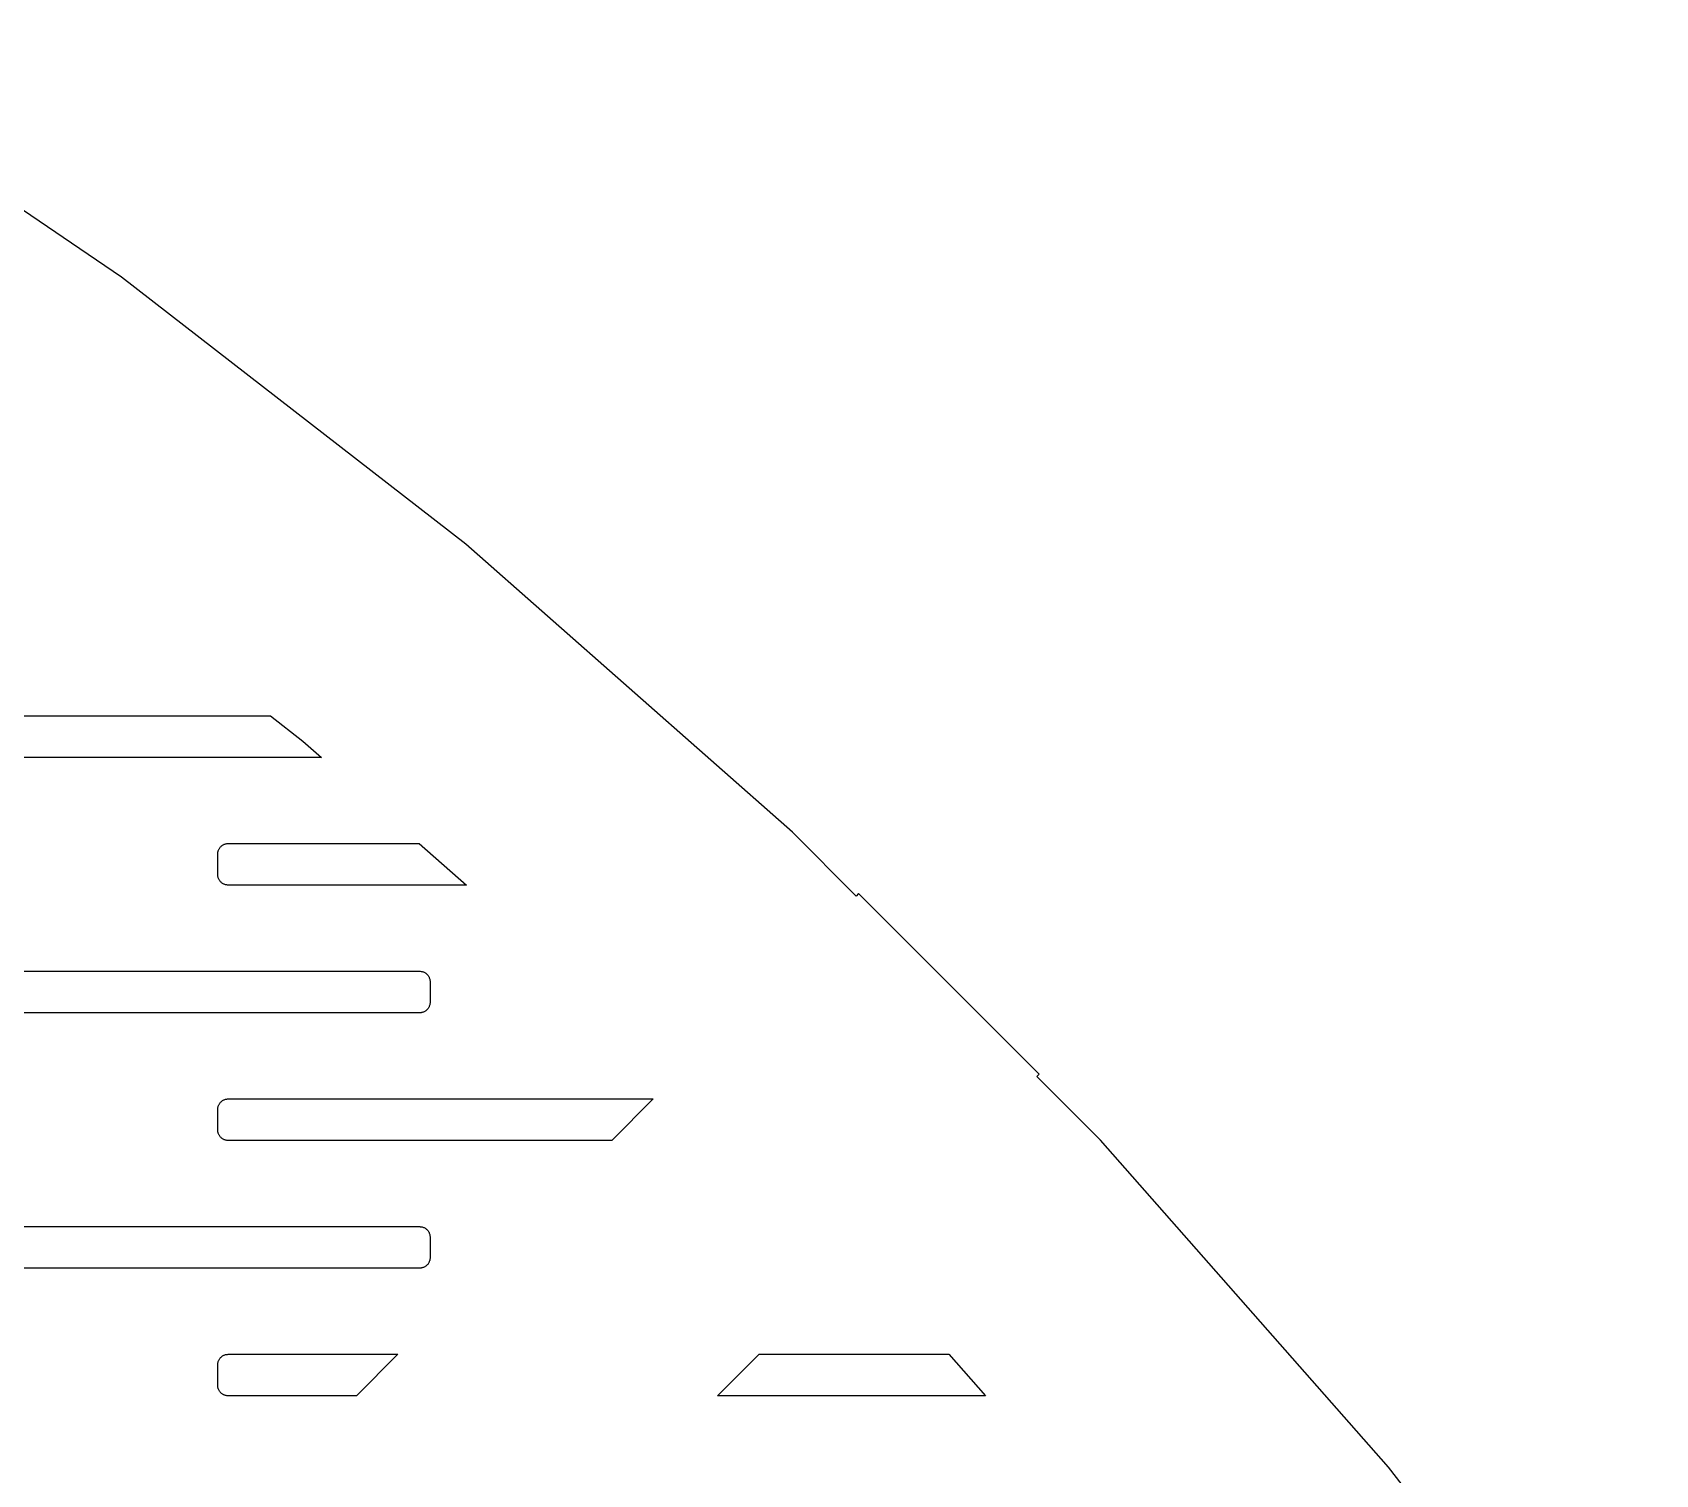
# Model space of a CAD drawing. Header units: metres. Extents: x -217 to 217, y -217 to 217.
# Drawn here: x 124.9 to 175.7, y 138.2 to 183.4 of the extents above; entities that cross this region are included whole.
import ezdxf

# ---------------------------------------------------------------- set-up
doc = ezdxf.new("R2010")
doc.units = ezdxf.units.M

msp = doc.modelspace()

# ---------------------------------------------------------------- linework, layer by layer
for p, q in [((127.665, 175.716), (116.38, 183.386)), ((138.447, 167.353), (127.665, 175.716)), ((148.682, 158.33), (138.447, 167.353)), ((106.003, 161.978), (132.331, 161.978)), ((132.331, 161.978), (133.347, 161.189)), ((133.347, 161.189), (133.927, 160.678)), ((133.927, 160.678), (106.003, 160.678)), ((150.677, 156.334), (148.682, 158.33)), ((130.678, 157.673), (130.68, 157.694)), ((130.678, 157.653), (130.678, 157.673)), ((130.678, 157.003), (130.678, 157.653)), ((130.68, 157.694), (130.684, 157.714)), ((130.684, 157.714), (130.688, 157.734)), ((130.688, 157.734), (130.694, 157.753)), ((130.694, 157.753), (130.701, 157.772)), ((130.701, 157.772), (130.709, 157.791)), ((130.709, 157.791), (130.718, 157.809)), ((130.718, 157.809), (130.728, 157.827)), ((130.728, 157.827), (130.74, 157.844)), ((130.74, 157.844), (130.752, 157.86)), ((130.752, 157.86), (130.766, 157.875)), ((130.766, 157.875), (130.78, 157.89)), ((130.78, 157.89), (130.796, 157.903)), ((130.796, 157.903), (130.812, 157.916)), ((130.812, 157.916), (130.829, 157.927)), ((130.829, 157.927), (130.846, 157.938)), ((130.846, 157.938), (130.864, 157.947)), ((130.864, 157.947), (130.883, 157.955)), ((130.883, 157.955), (130.902, 157.962)), ((130.902, 157.962), (130.922, 157.968)), ((130.922, 157.968), (130.942, 157.972)), ((130.942, 157.972), (130.962, 157.975)), ((130.962, 157.975), (130.982, 157.977)), ((130.982, 157.977), (131.003, 157.978)), ((131.003, 157.978), (136.99, 157.978)), ((136.99, 157.978), (138.465, 156.678)), ((130.678, 156.982), (130.678, 157.003)), ((130.68, 156.962), (130.678, 156.982)), ((130.684, 156.942), (130.68, 156.962)), ((130.688, 156.922), (130.684, 156.942)), ((130.694, 156.902), (130.688, 156.922)), ((130.701, 156.883), (130.694, 156.902)), ((130.709, 156.864), (130.701, 156.883)), ((130.718, 156.846), (130.709, 156.864)), ((130.728, 156.829), (130.718, 156.846)), ((130.74, 156.812), (130.728, 156.829)), ((130.752, 156.796), (130.74, 156.812)), ((130.766, 156.78), (130.752, 156.796)), ((130.78, 156.766), (130.766, 156.78)), ((130.796, 156.752), (130.78, 156.766)), ((130.812, 156.74), (130.796, 156.752)), ((130.829, 156.728), (130.812, 156.74)), ((130.846, 156.718), (130.829, 156.728)), ((130.864, 156.709), (130.846, 156.718)), ((130.883, 156.701), (130.864, 156.709)), ((130.902, 156.694), (130.883, 156.701)), ((130.922, 156.688), (130.902, 156.694)), ((130.942, 156.684), (130.922, 156.688)), ((130.962, 156.68), (130.942, 156.684)), ((130.982, 156.678), (130.962, 156.68)), ((131.003, 156.678), (130.982, 156.678)), ((138.465, 156.678), (131.003, 156.678)), ((150.753, 156.41), (150.677, 156.334)), ((156.41, 150.753), (150.753, 156.41)), ((106.003, 153.978), (137.003, 153.978)), ((137.003, 153.978), (137.023, 153.977)), ((137.023, 153.977), (137.044, 153.975)), ((137.044, 153.975), (137.064, 153.972)), ((137.064, 153.972), (137.084, 153.968)), ((137.084, 153.968), (137.103, 153.962)), ((137.103, 153.962), (137.122, 153.955)), ((137.122, 153.955), (137.141, 153.947)), ((137.141, 153.947), (137.159, 153.938)), ((137.159, 153.938), (137.177, 153.927)), ((137.177, 153.927), (137.194, 153.916)), ((137.194, 153.916), (137.21, 153.903)), ((137.21, 153.903), (137.225, 153.89)), ((137.225, 153.89), (137.24, 153.875)), ((137.24, 153.875), (137.253, 153.86)), ((137.253, 153.86), (137.266, 153.844)), ((137.266, 153.844), (137.277, 153.827)), ((137.277, 153.827), (137.288, 153.809)), ((137.288, 153.809), (137.297, 153.791)), ((137.297, 153.791), (137.305, 153.772)), ((137.305, 153.772), (137.312, 153.753)), ((137.312, 153.753), (137.318, 153.734)), ((137.318, 153.734), (137.322, 153.714)), ((137.322, 153.714), (137.325, 153.694)), ((137.325, 153.694), (137.327, 153.673)), ((137.327, 153.673), (137.328, 153.653)), ((137.328, 153.653), (137.328, 153.003)), ((137.003, 152.678), (106.003, 152.678)), ((137.023, 152.678), (137.003, 152.678)), ((137.044, 152.68), (137.023, 152.678)), ((137.064, 152.684), (137.044, 152.68)), ((137.084, 152.688), (137.064, 152.684)), ((137.103, 152.694), (137.084, 152.688)), ((137.122, 152.701), (137.103, 152.694)), ((137.141, 152.709), (137.122, 152.701)), ((137.159, 152.718), (137.141, 152.709)), ((137.177, 152.728), (137.159, 152.718)), ((137.194, 152.74), (137.177, 152.728)), ((137.21, 152.752), (137.194, 152.74)), ((137.225, 152.766), (137.21, 152.752)), ((137.24, 152.78), (137.225, 152.766)), ((137.253, 152.796), (137.24, 152.78)), ((137.266, 152.812), (137.253, 152.796)), ((137.277, 152.829), (137.266, 152.812)), ((137.288, 152.846), (137.277, 152.829)), ((137.297, 152.864), (137.288, 152.846)), ((137.305, 152.883), (137.297, 152.864)), ((137.312, 152.902), (137.305, 152.883)), ((137.318, 152.922), (137.312, 152.902)), ((137.322, 152.942), (137.318, 152.922)), ((137.325, 152.962), (137.322, 152.942)), ((137.327, 152.982), (137.325, 152.962)), ((137.328, 153.003), (137.327, 152.982)), ((156.334, 150.677), (156.41, 150.753)), ((158.33, 148.682), (156.334, 150.677)), ((130.678, 149.673), (130.68, 149.694)), ((130.678, 149.653), (130.678, 149.673)), ((130.678, 149.003), (130.678, 149.653)), ((130.68, 149.694), (130.684, 149.714)), ((130.684, 149.714), (130.688, 149.734)), ((130.688, 149.734), (130.694, 149.753)), ((130.694, 149.753), (130.701, 149.772)), ((130.701, 149.772), (130.709, 149.791)), ((130.709, 149.791), (130.718, 149.809)), ((130.718, 149.809), (130.728, 149.827)), ((130.728, 149.827), (130.74, 149.844)), ((130.74, 149.844), (130.752, 149.86)), ((130.752, 149.86), (130.766, 149.875)), ((130.766, 149.875), (130.78, 149.89)), ((130.78, 149.89), (130.796, 149.903)), ((130.796, 149.903), (130.812, 149.916)), ((130.812, 149.916), (130.829, 149.927)), ((130.829, 149.927), (130.846, 149.938)), ((130.846, 149.938), (130.864, 149.947)), ((130.864, 149.947), (130.883, 149.955)), ((130.883, 149.955), (130.902, 149.962)), ((130.902, 149.962), (130.922, 149.968)), ((130.922, 149.968), (130.942, 149.972)), ((130.942, 149.972), (130.962, 149.975)), ((130.962, 149.975), (130.982, 149.977)), ((130.982, 149.977), (131.003, 149.978)), ((131.003, 149.978), (144.321, 149.978)), ((144.321, 149.978), (143.021, 148.678)), ((130.678, 148.982), (130.678, 149.003)), ((130.68, 148.962), (130.678, 148.982)), ((130.684, 148.942), (130.68, 148.962)), ((130.688, 148.922), (130.684, 148.942)), ((130.694, 148.902), (130.688, 148.922)), ((130.701, 148.883), (130.694, 148.902)), ((130.709, 148.864), (130.701, 148.883)), ((130.718, 148.846), (130.709, 148.864)), ((130.728, 148.829), (130.718, 148.846)), ((130.74, 148.812), (130.728, 148.829)), ((130.752, 148.796), (130.74, 148.812)), ((130.766, 148.78), (130.752, 148.796)), ((130.78, 148.766), (130.766, 148.78)), ((130.796, 148.752), (130.78, 148.766)), ((130.812, 148.74), (130.796, 148.752)), ((130.829, 148.728), (130.812, 148.74)), ((130.846, 148.718), (130.829, 148.728)), ((130.864, 148.709), (130.846, 148.718)), ((130.883, 148.701), (130.864, 148.709)), ((130.902, 148.694), (130.883, 148.701)), ((130.922, 148.688), (130.902, 148.694)), ((130.942, 148.684), (130.922, 148.688)), ((130.962, 148.68), (130.942, 148.684)), ((130.982, 148.678), (130.962, 148.68)), ((131.003, 148.678), (130.982, 148.678)), ((143.021, 148.678), (131.003, 148.678)), ((167.353, 138.447), (158.33, 148.682)), ((106.003, 145.978), (137.003, 145.978)), ((137.003, 145.978), (137.023, 145.977)), ((137.023, 145.977), (137.044, 145.975)), ((137.044, 145.975), (137.064, 145.972)), ((137.064, 145.972), (137.084, 145.968)), ((137.084, 145.968), (137.103, 145.962)), ((137.103, 145.962), (137.122, 145.955)), ((137.122, 145.955), (137.141, 145.947)), ((137.141, 145.947), (137.159, 145.938)), ((137.159, 145.938), (137.177, 145.927)), ((137.177, 145.927), (137.194, 145.916)), ((137.194, 145.916), (137.21, 145.903)), ((137.21, 145.903), (137.225, 145.89)), ((137.225, 145.89), (137.24, 145.875)), ((137.24, 145.875), (137.253, 145.86)), ((137.253, 145.86), (137.266, 145.844)), ((137.266, 145.844), (137.277, 145.827)), ((137.277, 145.827), (137.288, 145.809)), ((137.288, 145.809), (137.297, 145.791)), ((137.297, 145.791), (137.305, 145.772)), ((137.305, 145.772), (137.312, 145.753)), ((137.312, 145.753), (137.318, 145.734)), ((137.318, 145.734), (137.322, 145.714)), ((137.322, 145.714), (137.325, 145.694)), ((137.325, 145.694), (137.327, 145.673)), ((137.327, 145.673), (137.328, 145.653)), ((137.328, 145.653), (137.328, 145.003)), ((137.318, 144.922), (137.312, 144.902)), ((137.322, 144.942), (137.318, 144.922)), ((137.325, 144.962), (137.322, 144.942)), ((137.327, 144.982), (137.325, 144.962)), ((137.328, 145.003), (137.327, 144.982)), ((137.003, 144.678), (106.003, 144.678)), ((137.023, 144.678), (137.003, 144.678)), ((137.044, 144.68), (137.023, 144.678)), ((137.064, 144.684), (137.044, 144.68)), ((137.084, 144.688), (137.064, 144.684)), ((137.103, 144.694), (137.084, 144.688)), ((137.122, 144.701), (137.103, 144.694)), ((137.141, 144.709), (137.122, 144.701)), ((137.159, 144.718), (137.141, 144.709)), ((137.177, 144.728), (137.159, 144.718)), ((137.194, 144.74), (137.177, 144.728)), ((137.21, 144.752), (137.194, 144.74)), ((137.225, 144.766), (137.21, 144.752)), ((137.24, 144.78), (137.225, 144.766)), ((137.253, 144.796), (137.24, 144.78)), ((137.266, 144.812), (137.253, 144.796)), ((137.277, 144.829), (137.266, 144.812)), ((137.288, 144.846), (137.277, 144.829)), ((137.297, 144.864), (137.288, 144.846)), ((137.305, 144.883), (137.297, 144.864)), ((137.312, 144.902), (137.305, 144.883)), ((130.74, 141.844), (130.752, 141.86)), ((130.752, 141.86), (130.766, 141.875)), ((130.766, 141.875), (130.78, 141.89)), ((130.78, 141.89), (130.796, 141.903)), ((130.796, 141.903), (130.812, 141.916)), ((130.812, 141.916), (130.829, 141.927)), ((130.829, 141.927), (130.846, 141.938)), ((130.846, 141.938), (130.864, 141.947)), ((130.864, 141.947), (130.883, 141.955)), ((130.883, 141.955), (130.902, 141.962)), ((130.902, 141.962), (130.922, 141.968)), ((130.922, 141.968), (130.942, 141.972)), ((130.942, 141.972), (130.962, 141.975)), ((130.962, 141.975), (130.982, 141.977)), ((130.982, 141.977), (131.003, 141.978)), ((131.003, 141.978), (136.321, 141.978)), ((136.321, 141.978), (135.021, 140.678)), ((146.335, 140.678), (147.635, 141.978)), ((147.635, 141.978), (153.58, 141.978)), ((153.58, 141.978), (154.727, 140.678)), ((130.678, 141.673), (130.68, 141.694)), ((130.678, 141.653), (130.678, 141.673)), ((130.678, 141.003), (130.678, 141.653)), ((130.68, 141.694), (130.684, 141.714)), ((130.684, 141.714), (130.688, 141.734)), ((130.688, 141.734), (130.694, 141.753)), ((130.694, 141.753), (130.701, 141.772)), ((130.701, 141.772), (130.709, 141.791)), ((130.709, 141.791), (130.718, 141.809)), ((130.718, 141.809), (130.728, 141.827)), ((130.728, 141.827), (130.74, 141.844)), ((130.678, 140.982), (130.678, 141.003)), ((130.68, 140.962), (130.678, 140.982)), ((130.684, 140.942), (130.68, 140.962)), ((130.688, 140.922), (130.684, 140.942)), ((130.694, 140.902), (130.688, 140.922)), ((130.701, 140.883), (130.694, 140.902)), ((130.709, 140.864), (130.701, 140.883)), ((130.718, 140.846), (130.709, 140.864)), ((130.728, 140.829), (130.718, 140.846)), ((130.74, 140.812), (130.728, 140.829)), ((130.752, 140.796), (130.74, 140.812)), ((130.766, 140.78), (130.752, 140.796)), ((130.78, 140.766), (130.766, 140.78)), ((130.796, 140.752), (130.78, 140.766)), ((130.812, 140.74), (130.796, 140.752)), ((130.829, 140.728), (130.812, 140.74)), ((130.846, 140.718), (130.829, 140.728)), ((130.864, 140.709), (130.846, 140.718)), ((130.883, 140.701), (130.864, 140.709)), ((130.902, 140.694), (130.883, 140.701)), ((130.922, 140.688), (130.902, 140.694)), ((130.942, 140.684), (130.922, 140.688)), ((130.962, 140.68), (130.942, 140.684)), ((130.982, 140.678), (130.962, 140.68)), ((131.003, 140.678), (130.982, 140.678)), ((135.021, 140.678), (131.003, 140.678)), ((154.727, 140.678), (146.335, 140.678)), ((175.716, 127.665), (167.353, 138.447))]:
    msp.add_line(p, q)

doc.saveas('drawing.dxf')
